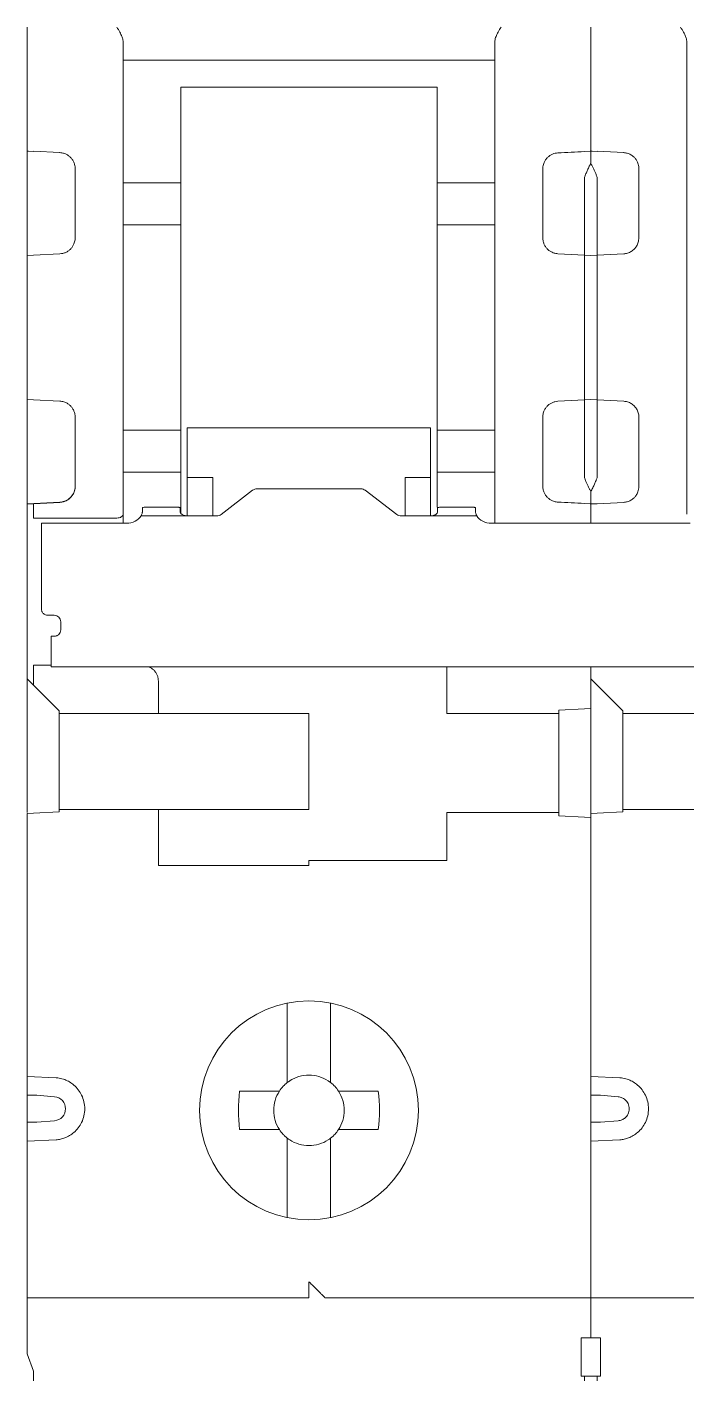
# Model space of a CAD drawing. Header units: millimetres. Extents: x 4137 to 6698, y 1400 to 3585.
# Drawn here: x 4723.81 to 4744.41, y 2550.88 to 2593.16 of the extents above; entities that cross this region are included whole.
import ezdxf

# ---------------------------------------------------------------- set-up
doc = ezdxf.new("R2010")
doc.units = ezdxf.units.MM
doc.layers.add('000-PI-Oprema', color=30, linetype='Continuous', lineweight=5)

msp = doc.modelspace()

# ---------------------------------------------------------------- linework, layer by layer
at = {"layer": '000-PI-Oprema', "color": 0, "lineweight": 0}
for p, q in [((4741.409, 2593.161), (4741.409, 2591.919)), ((4726.809, 2592.13), (4738.409, 2592.13)), ((4741.409, 2591.919), (4741.409, 2589.286)), ((4728.609, 2591.284), (4736.609, 2591.284)), ((4723.855, 2589.285), (4723.827, 2589.286)), ((4724.009, 2589.28), (4723.855, 2589.285)), ((4724.836, 2589.239), (4724.009, 2589.282)), ((4724.009, 2589.28), (4724.009, 2589.282)), ((4724.836, 2589.233), (4724.836, 2589.239)), ((4741.209, 2589.275), (4741.39, 2589.284)), ((4741.455, 2589.285), (4741.427, 2589.286)), ((4741.609, 2589.28), (4741.455, 2589.285)), ((4742.436, 2589.239), (4741.609, 2589.282)), ((4742.436, 2589.239), (4742.436, 2589.233)), ((4723.809, 2586.026), (4723.809, 2588.903)), ((4726.809, 2588.295), (4728.609, 2588.295)), ((4738.409, 2588.295), (4736.609, 2588.295)), ((4741.209, 2588.466), (4741.209, 2586.039)), ((4741.609, 2586.037), (4741.609, 2588.468)), ((4726.809, 2586.984), (4728.609, 2586.984)), ((4736.609, 2586.984), (4738.409, 2586.984)), ((4723.809, 2586.026), (4724.009, 2586.037)), ((4724.009, 2586.037), (4724.836, 2586.08)), ((4741.209, 2586.039), (4740.383, 2586.082)), ((4741.209, 2586.039), (4741.409, 2586.028)), ((4741.609, 2586.037), (4741.409, 2586.026)), ((4742.436, 2586.08), (4741.609, 2586.037)), ((4724.009, 2581.52), (4723.809, 2581.53)), ((4723.809, 2580.478), (4723.809, 2581.53)), ((4724.836, 2581.476), (4724.009, 2581.52)), ((4740.383, 2581.475), (4741.209, 2581.518)), ((4741.409, 2581.528), (4741.209, 2581.518)), ((4741.209, 2581.518), (4741.209, 2579.09)), ((4741.409, 2581.53), (4741.609, 2581.52)), ((4741.609, 2581.52), (4742.436, 2581.476)), ((4741.609, 2579.088), (4741.609, 2581.52)), ((4726.809, 2580.572), (4728.609, 2580.572)), ((4728.809, 2580.649), (4728.809, 2579.098)), ((4736.409, 2580.649), (4728.809, 2580.649)), ((4736.409, 2579.098), (4736.409, 2580.649)), ((4738.409, 2580.572), (4736.609, 2580.572)), ((4728.609, 2579.261), (4726.809, 2579.261)), ((4728.609, 2577.978), (4728.609, 2579.261)), ((4736.609, 2578.171), (4736.609, 2579.261)), ((4736.609, 2579.261), (4738.409, 2579.261)), ((4729.609, 2579.098), (4728.809, 2579.098)), ((4728.809, 2577.896), (4728.809, 2579.098)), ((4729.609, 2577.896), (4729.609, 2579.098)), ((4736.409, 2579.098), (4735.609, 2579.098)), ((4735.609, 2577.896), (4735.609, 2579.098)), ((4736.409, 2579.098), (4736.409, 2577.896)), ((4729.868, 2577.941), (4730.851, 2578.694)), ((4730.992, 2578.739), (4734.227, 2578.739)), ((4734.368, 2578.694), (4735.351, 2577.941)), ((4723.827, 2578.27), (4724.836, 2578.323)), ((4724.009, 2578.274), (4724.009, 2578.276)), ((4724.836, 2578.317), (4724.836, 2578.323)), ((4727.409, 2578.073), (4727.409, 2578.151)), ((4728.392, 2578.169), (4727.609, 2578.169)), ((4728.592, 2578.151), (4728.592, 2578.073)), ((4736.626, 2578.151), (4736.626, 2578.073)), ((4737.61, 2578.169), (4736.826, 2578.169)), ((4737.81, 2578.151), (4737.81, 2578.073)), ((4738.409, 2577.678), (4738.409, 2578.101)), ((4741.39, 2578.272), (4741.209, 2578.282)), ((4741.409, 2578.271), (4741.409, 2577.666)), ((4741.455, 2578.271), (4741.609, 2578.276)), ((4741.609, 2578.274), (4742.436, 2578.317)), ((4741.609, 2578.276), (4741.609, 2578.274)), ((4726.609, 2577.826), (4724.009, 2577.826)), ((4724.259, 2577.054), (4724.259, 2577.666)), ((4724.259, 2577.666), (4726.909, 2577.666)), ((4726.809, 2577.949), (4726.809, 2577.666)), ((4728.792, 2577.896), (4727.367, 2577.896)), ((4728.792, 2577.896), (4729.727, 2577.896)), ((4735.492, 2577.896), (4736.426, 2577.896)), ((4737.851, 2577.896), (4736.426, 2577.896)), ((4738.31, 2577.666), (4744.509, 2577.666)), ((4724.259, 2576.397), (4724.259, 2574.988)), ((4724.659, 2574.789), (4724.459, 2574.789)), ((4723.809, 2574.078), (4723.809, 2574.395)), ((4724.859, 2574.34), (4724.859, 2574.589)), ((4723.809, 2572.804), (4723.809, 2574.078)), ((4724.559, 2574.135), (4724.659, 2574.135)), ((4724.559, 2574.091), (4724.559, 2574.135)), ((4724.559, 2574.091), (4724.559, 2574.002)), ((4724.559, 2573.228), (4724.009, 2573.228)), ((4724.559, 2573.18), (4728.659, 2573.18)), ((4728.659, 2573.181), (4754.159, 2573.181)), ((4736.909, 2571.728), (4736.909, 2573.181)), ((4741.409, 2573.181), (4741.409, 2572.804)), ((4723.809, 2568.628), (4723.809, 2572.804)), ((4723.809, 2572.804), (4724.009, 2572.604)), ((4724.009, 2572.604), (4724.009, 2572.728)), ((4724.009, 2572.604), (4724.809, 2571.804)), ((4727.909, 2571.728), (4727.909, 2572.728)), ((4741.409, 2572.804), (4741.609, 2572.604)), ((4741.409, 2571.881), (4741.409, 2572.804)), ((4741.609, 2572.604), (4742.409, 2571.804)), ((4724.809, 2571.804), (4724.809, 2571.728)), ((4727.909, 2571.728), (4724.809, 2571.728)), ((4724.809, 2571.728), (4724.809, 2568.728)), ((4727.909, 2571.728), (4728.309, 2571.728)), ((4728.309, 2571.728), (4732.609, 2571.728)), ((4732.609, 2571.728), (4732.609, 2568.728)), ((4737.309, 2571.728), (4736.909, 2571.728)), ((4737.309, 2571.728), (4740.409, 2571.728)), ((4740.409, 2571.828), (4741.209, 2571.87)), ((4740.409, 2571.828), (4740.409, 2571.728)), ((4740.409, 2571.728), (4740.409, 2568.628)), ((4741.409, 2571.881), (4741.209, 2571.87)), ((4741.409, 2571.881), (4741.409, 2568.628)), ((4742.409, 2571.804), (4742.409, 2571.728)), ((4742.409, 2571.728), (4745.509, 2571.728)), ((4742.409, 2571.728), (4742.409, 2568.728)), ((4723.809, 2569.628), (4723.804, 2569.633)), ((4724.809, 2568.728), (4724.809, 2568.652)), ((4727.909, 2568.728), (4724.809, 2568.728)), ((4727.909, 2566.978), (4727.909, 2568.728)), ((4727.909, 2568.728), (4728.309, 2568.728)), ((4732.609, 2568.728), (4728.309, 2568.728)), ((4742.409, 2568.728), (4742.409, 2568.652)), ((4745.509, 2568.728), (4742.409, 2568.728)), ((4723.809, 2568.6), (4724.009, 2568.61)), ((4723.809, 2568.6), (4723.809, 2560.705)), ((4724.809, 2568.652), (4724.009, 2568.61)), ((4737.309, 2568.628), (4736.909, 2568.628)), ((4736.909, 2568.628), (4736.909, 2567.128)), ((4740.409, 2568.628), (4737.309, 2568.628)), ((4740.409, 2568.528), (4740.409, 2568.628)), ((4741.209, 2568.486), (4740.409, 2568.528)), ((4741.209, 2568.486), (4741.409, 2568.476)), ((4741.409, 2568.6), (4741.409, 2568.628)), ((4741.409, 2568.6), (4741.609, 2568.61)), ((4741.409, 2568.6), (4741.409, 2568.476)), ((4741.409, 2560.705), (4741.409, 2568.476)), ((4742.409, 2568.652), (4741.609, 2568.61)), ((4732.609, 2567.128), (4732.609, 2566.978)), ((4736.909, 2567.128), (4732.609, 2567.128)), ((4732.609, 2566.978), (4727.909, 2566.978)), ((4723.804, 2564.623), (4723.809, 2564.628)), ((4731.934, 2562.667), (4731.934, 2562.604)), ((4731.934, 2562.604), (4731.934, 2560.484)), ((4733.284, 2562.604), (4733.284, 2562.667)), ((4733.284, 2560.484), (4733.284, 2562.604)), ((4723.809, 2560.531), (4723.809, 2560.704)), ((4741.409, 2560.705), (4741.409, 2558.052)), ((4724.719, 2560.349), (4723.809, 2560.388)), ((4731.934, 2560.484), (4731.934, 2560.197)), ((4733.284, 2560.484), (4733.284, 2560.197)), ((4742.319, 2560.349), (4741.409, 2560.388)), ((4730.446, 2559.928), (4731.303, 2559.928)), ((4734.773, 2559.928), (4733.915, 2559.928)), ((4723.809, 2558.956), (4723.809, 2559.801)), ((4724.109, 2559.801), (4724.667, 2559.752)), ((4741.709, 2559.801), (4742.267, 2559.752)), ((4724.667, 2559.005), (4724.109, 2558.956)), ((4741.709, 2558.956), (4742.267, 2559.005)), ((4731.303, 2558.728), (4730.446, 2558.728)), ((4734.773, 2558.728), (4733.915, 2558.728)), ((4723.809, 2558.369), (4724.719, 2558.407)), ((4731.934, 2558.46), (4731.934, 2558.172)), ((4731.934, 2558.172), (4731.934, 2556.052)), ((4733.284, 2558.46), (4733.284, 2558.172)), ((4733.284, 2556.052), (4733.284, 2558.172)), ((4741.409, 2558.369), (4742.319, 2558.407)), ((4723.809, 2558.052), (4723.809, 2558.106)), ((4723.809, 2558.052), (4723.809, 2554.328)), ((4741.409, 2554.328), (4741.409, 2558.052)), ((4731.934, 2556.052), (4731.934, 2555.977)), ((4733.284, 2555.977), (4733.284, 2556.052)), ((4723.809, 2554.328), (4723.809, 2551.728)), ((4741.409, 2554.328), (4741.409, 2552.228)), ((4723.809, 2553.478), (4732.609, 2553.478)), ((4741.409, 2553.478), (4733.109, 2553.478)), ((4750.209, 2553.478), (4741.409, 2553.478)), ((4741.709, 2552.228), (4741.109, 2552.228)), ((4723.809, 2551.728), (4724.009, 2551.179)), ((4741.209, 2551.028), (4741.109, 2551.028)), ((4741.609, 2551.028), (4741.209, 2551.028)), ((4741.709, 2551.028), (4741.609, 2551.028))]:
    msp.add_line(p, q, dxfattribs=at)
at = {"layer": '000-PI-Oprema', "color": 0, "lineweight": 0, "flags": 128}
msp.add_lwpolyline([(4726.809, 2577.949), (4726.806, 2577.925), (4726.794, 2577.902), (4726.776, 2577.881), (4726.751, 2577.862), (4726.721, 2577.847), (4726.686, 2577.836), (4726.648, 2577.829), (4726.609, 2577.826)], dxfattribs=at)
at = {"layer": '000-PI-Oprema', "color": 0, "lineweight": 0}
msp.add_circle((4732.609, 2559.328), 3.418, dxfattribs=at)
for start, end in [(123.0557, 133.0681), (46.9319, 56.9443), (136.9319, 146.9443), (135, 136.9319), (133.0681, 135), (33.0557, 43.0681), (213.0557, 223.0681), (223.0681, 225), (225, 226.9319), (315, 316.9319), (316.9319, 326.9443), (226.9319, 236.9443), (303.0557, 313.0681)]:
    msp.add_arc((4732.609, 2559.328), 1.1, start, end, dxfattribs=at)
for points, knots in [([(4723.809, 2591.919), (4723.809, 2591.933), (4723.809, 2591.959), (4723.809, 2592.006), (4723.809, 2592.059), (4723.809, 2592.139), (4723.809, 2592.254), (4723.809, 2592.414), (4723.809, 2592.59), (4723.809, 2592.777), (4723.809, 2592.968), (4723.809, 2593.097), (4723.809, 2593.161)], [0, 0, 0, 0, 0.061391, 0.122427, 0.18342, 0.24468, 0.372209, 0.500076, 0.627605, 0.755472, 0.877481, 1, 1, 1, 1]), ([(4726.609, 2593.161), (4726.643, 2593.108), (4726.69, 2593.034), (4726.741, 2592.935), (4726.775, 2592.857), (4726.803, 2592.77), (4726.807, 2592.703), (4726.809, 2592.671)], [0, 0, 0, 0, 0.350015, 0.493309, 0.624855, 0.821183, 1, 1, 1, 1]), ([(4738.409, 2592.671), (4738.41, 2592.692), (4738.412, 2592.736), (4738.427, 2592.802), (4738.449, 2592.868), (4738.478, 2592.935), (4738.529, 2593.034), (4738.576, 2593.109), (4738.609, 2593.161)], [0, 0, 0, 0, 0.117446, 0.242847, 0.378002, 0.506391, 0.652474, 1, 1, 1, 1]), ([(4744.209, 2593.161), (4744.243, 2593.108), (4744.29, 2593.034), (4744.342, 2592.934), (4744.375, 2592.857), (4744.403, 2592.77), (4744.407, 2592.703), (4744.409, 2592.671)], [0, 0, 0, 0, 0.350596, 0.493868, 0.625405, 0.821427, 1, 1, 1, 1]), ([(4726.809, 2592.517), (4726.809, 2592.477), (4726.809, 2592.396), (4726.809, 2592.265), (4726.809, 2592.125), (4726.809, 2591.977), (4726.809, 2591.821), (4726.809, 2591.657), (4726.809, 2591.485), (4726.809, 2591.244), (4726.809, 2590.925), (4726.809, 2590.514), (4726.809, 2590.077), (4726.809, 2589.764), (4726.809, 2589.607)], [0, 0, 0, 0, 0.062736, 0.125281, 0.187695, 0.250043, 0.312387, 0.374792, 0.437318, 0.500031, 0.625212, 0.749931, 0.874692, 1, 1, 1, 1]), ([(4738.409, 2592.517), (4738.409, 2592.527), (4738.409, 2592.546), (4738.409, 2592.582), (4738.409, 2592.623), (4738.409, 2592.655), (4738.409, 2592.671)], [0, 0, 0, 0, 0.251193, 0.5, 0.748807, 1, 1, 1, 1]), ([(4738.409, 2589.455), (4738.409, 2589.539), (4738.409, 2589.705), (4738.409, 2589.947), (4738.409, 2590.181), (4738.409, 2590.409), (4738.409, 2590.629), (4738.409, 2590.842), (4738.409, 2591.047), (4738.409, 2591.311), (4738.409, 2591.621), (4738.409, 2591.957), (4738.409, 2592.26), (4738.409, 2592.431), (4738.409, 2592.517)], [0, 0, 0, 0, 0.062754, 0.125301, 0.187708, 0.250043, 0.312375, 0.374772, 0.437302, 0.500033, 0.625237, 0.749935, 0.874674, 1, 1, 1, 1]), ([(4744.409, 2592.671), (4744.409, 2592.655), (4744.409, 2592.623), (4744.409, 2592.582), (4744.409, 2592.546), (4744.409, 2592.527), (4744.409, 2592.517)], [0, 0, 0, 0, 0.251193, 0.5, 0.748807, 1, 1, 1, 1]), ([(4744.409, 2592.517), (4744.409, 2592.477), (4744.409, 2592.396), (4744.409, 2592.265), (4744.409, 2592.125), (4744.409, 2591.977), (4744.409, 2591.821), (4744.409, 2591.657), (4744.409, 2591.485), (4744.409, 2591.244), (4744.409, 2590.925), (4744.409, 2590.514), (4744.409, 2590.077), (4744.409, 2589.764), (4744.409, 2589.607)], [0, 0, 0, 0, 0.062736, 0.125281, 0.187695, 0.250043, 0.312387, 0.374792, 0.437318, 0.500031, 0.625212, 0.749931, 0.874692, 1, 1, 1, 1]), ([(4723.809, 2589.286), (4723.809, 2589.357), (4723.809, 2589.499), (4723.809, 2589.706), (4723.809, 2589.907), (4723.809, 2590.102), (4723.809, 2590.29), (4723.809, 2590.473), (4723.809, 2590.649), (4723.809, 2590.876), (4723.809, 2591.142), (4723.809, 2591.432), (4723.809, 2591.695), (4723.809, 2591.844), (4723.809, 2591.919)], [0, 0, 0, 0, 0.062728, 0.125271, 0.18769, 0.250045, 0.312396, 0.374804, 0.437328, 0.500029, 0.625194, 0.749922, 0.874696, 1, 1, 1, 1]), ([(4728.609, 2591.284), (4728.609, 2591.243), (4728.609, 2591.16), (4728.609, 2591.042), (4728.609, 2590.929), (4728.609, 2590.786), (4728.609, 2590.62), (4728.609, 2590.513), (4728.609, 2590.459)], [0, 0, 0, 0, 0.125424, 0.250193, 0.374902, 0.500146, 0.749703, 1, 1, 1, 1]), ([(4736.609, 2590.459), (4736.609, 2590.486), (4736.609, 2590.538), (4736.609, 2590.626), (4736.609, 2590.72), (4736.609, 2590.855), (4736.609, 2591.039), (4736.609, 2591.202), (4736.609, 2591.284)], [0, 0, 0, 0, 0.125424, 0.250193, 0.374902, 0.500146, 0.749703, 1, 1, 1, 1]), ([(4736.609, 2588.295), (4736.609, 2588.366), (4736.609, 2588.508), (4736.609, 2588.714), (4736.609, 2588.915), (4736.609, 2589.111), (4736.609, 2589.301), (4736.609, 2589.547), (4736.609, 2589.839), (4736.609, 2590.166), (4736.609, 2590.362), (4736.609, 2590.459)], [0, 0, 0, 0, 0.083508, 0.166833, 0.25006, 0.333277, 0.416572, 0.500032, 0.666688, 0.83311, 1, 1, 1, 1]), ([(4726.809, 2589.607), (4726.809, 2589.543), (4726.809, 2589.416), (4726.809, 2589.217), (4726.809, 2589.014), (4726.809, 2588.807), (4726.809, 2588.595), (4726.809, 2588.378), (4726.809, 2588.156), (4726.809, 2588.005), (4726.809, 2587.93)], [0, 0, 0, 0, 0.12575, 0.250858, 0.375537, 0.5, 0.624463, 0.749142, 0.87425, 1, 1, 1, 1]), ([(4738.409, 2588.062), (4738.409, 2588.133), (4738.409, 2588.275), (4738.409, 2588.483), (4738.409, 2588.687), (4738.409, 2588.886), (4738.409, 2589.081), (4738.409, 2589.271), (4738.409, 2589.394), (4738.409, 2589.455)], [0, 0, 0, 0, 0.143512, 0.28637, 0.428834, 0.571166, 0.71363, 0.856488, 1, 1, 1, 1]), ([(4744.409, 2589.607), (4744.409, 2589.543), (4744.409, 2589.416), (4744.409, 2589.217), (4744.409, 2589.014), (4744.409, 2588.807), (4744.409, 2588.595), (4744.409, 2588.378), (4744.409, 2588.156), (4744.409, 2588.005), (4744.409, 2587.93)], [0, 0, 0, 0, 0.12575, 0.250858, 0.375537, 0.5, 0.624463, 0.749142, 0.87425, 1, 1, 1, 1]), ([(4724.836, 2589.239), (4724.855, 2589.237), (4724.894, 2589.234), (4724.951, 2589.221), (4725.016, 2589.197), (4725.089, 2589.158), (4725.162, 2589.099), (4725.225, 2589.025), (4725.272, 2588.938), (4725.304, 2588.842), (4725.307, 2588.775), (4725.309, 2588.741)], [0, 0, 0, 0, 0.071618, 0.143308, 0.216363, 0.334035, 0.455285, 0.587191, 0.721903, 0.860899, 1, 1, 1, 1]), ([(4739.909, 2588.732), (4739.91, 2588.755), (4739.912, 2588.8), (4739.926, 2588.866), (4739.952, 2588.94), (4739.995, 2589.018), (4740.058, 2589.092), (4740.131, 2589.151), (4740.212, 2589.194), (4740.296, 2589.223), (4740.354, 2589.229), (4740.383, 2589.231)], [0, 0, 0, 0, 0.093221, 0.185813, 0.279137, 0.41434, 0.546905, 0.668022, 0.785627, 0.893606, 1, 1, 1, 1]), ([(4742.909, 2588.741), (4742.909, 2588.764), (4742.907, 2588.809), (4742.893, 2588.875), (4742.867, 2588.948), (4742.825, 2589.025), (4742.755, 2589.107), (4742.663, 2589.176), (4742.551, 2589.225), (4742.473, 2589.234), (4742.436, 2589.239)], [0, 0, 0, 0, 0.092601, 0.18543, 0.278489, 0.413813, 0.545287, 0.709927, 0.860804, 1, 1, 1, 1]), ([(4741.209, 2588.466), (4741.222, 2588.498), (4741.249, 2588.567), (4741.295, 2588.673), (4741.349, 2588.789), (4741.389, 2588.863), (4741.409, 2588.902)], [0, 0, 0, 0, 0.193415, 0.424448, 0.693252, 1, 1, 1, 1]), ([(4741.609, 2588.468), (4741.597, 2588.5), (4741.572, 2588.563), (4741.533, 2588.654), (4741.493, 2588.741), (4741.451, 2588.825), (4741.424, 2588.877), (4741.409, 2588.903)], [0, 0, 0, 0, 0.194202, 0.390464, 0.589612, 0.792498, 1, 1, 1, 1]), ([(4728.609, 2588.295), (4728.609, 2588.246), (4728.609, 2588.148), (4728.609, 2587.932), (4728.609, 2587.693), (4728.609, 2587.448), (4728.609, 2587.227), (4728.609, 2587.063), (4728.609, 2587.007), (4728.609, 2586.984)], [0, 0, 0, 0, 0.150243, 0.300485, 0.450729, 0.600973, 0.751216, 0.901461, 1, 1, 1, 1]), ([(4736.609, 2588.295), (4736.609, 2588.246), (4736.609, 2588.148), (4736.609, 2587.932), (4736.609, 2587.693), (4736.609, 2587.448), (4736.609, 2587.227), (4736.609, 2587.063), (4736.609, 2587.007), (4736.609, 2586.984)], [0, 0, 0, 0, 0.150243, 0.300485, 0.450729, 0.600973, 0.751216, 0.901461, 1, 1, 1, 1]), ([(4725.309, 2586.579), (4725.309, 2586.699), (4725.309, 2586.938), (4725.309, 2587.293), (4725.309, 2587.646), (4725.309, 2587.878), (4725.309, 2587.994)], [0, 0, 0, 0, 0.2501, 0.5, 0.7499, 1, 1, 1, 1]), ([(4726.809, 2587.93), (4726.809, 2587.819), (4726.809, 2587.597), (4726.809, 2587.262), (4726.809, 2586.924), (4726.809, 2586.584), (4726.809, 2586.242), (4726.809, 2585.663), (4726.809, 2584.842), (4726.809, 2583.778), (4726.809, 2582.714), (4726.809, 2581.778), (4726.809, 2580.972), (4726.809, 2580.293), (4726.809, 2579.849), (4726.809, 2579.627)], [0, 0, 0, 0, 0.041447, 0.082829, 0.124176, 0.16552, 0.206891, 0.248321, 0.374134, 0.500011, 0.625824, 0.751702, 0.834467, 0.91715, 1, 1, 1, 1]), ([(4738.409, 2579.495), (4738.409, 2579.609), (4738.409, 2579.836), (4738.409, 2580.182), (4738.409, 2580.53), (4738.409, 2580.88), (4738.409, 2581.233), (4738.409, 2581.83), (4738.409, 2582.678), (4738.409, 2583.778), (4738.409, 2584.878), (4738.409, 2585.845), (4738.409, 2586.677), (4738.409, 2587.377), (4738.409, 2587.833), (4738.409, 2588.062)], [0, 0, 0, 0, 0.041431, 0.082793, 0.124119, 0.165441, 0.206793, 0.248207, 0.374079, 0.500012, 0.625883, 0.751817, 0.834548, 0.917188, 1, 1, 1, 1]), ([(4744.409, 2587.93), (4744.409, 2587.819), (4744.409, 2587.597), (4744.409, 2587.262), (4744.409, 2586.924), (4744.409, 2586.584), (4744.409, 2586.242), (4744.409, 2585.663), (4744.409, 2584.842), (4744.409, 2583.778), (4744.409, 2582.714), (4744.409, 2581.778), (4744.409, 2580.972), (4744.409, 2580.293), (4744.409, 2579.849), (4744.409, 2579.627)], [0, 0, 0, 0, 0.041447, 0.082829, 0.124176, 0.16552, 0.206891, 0.248321, 0.374134, 0.500011, 0.625824, 0.751702, 0.834467, 0.91715, 1, 1, 1, 1]), ([(4728.609, 2586.984), (4728.609, 2586.901), (4728.609, 2586.734), (4728.609, 2586.479), (4728.609, 2586.222), (4728.609, 2585.962), (4728.609, 2585.699), (4728.609, 2585.251), (4728.609, 2584.612), (4728.609, 2583.778), (4728.609, 2582.945), (4728.609, 2582.215), (4728.609, 2581.594), (4728.609, 2581.075), (4728.609, 2580.74), (4728.609, 2580.572)], [0, 0, 0, 0, 0.041319, 0.082538, 0.123706, 0.164869, 0.206076, 0.247373, 0.373654, 0.500018, 0.626299, 0.752662, 0.835118, 0.917437, 1, 1, 1, 1]), ([(4736.609, 2586.984), (4736.609, 2585.977), (4736.609, 2584.878), (4736.609, 2582.679), (4736.609, 2581.579), (4736.609, 2580.572)], [0, 0, 0, 0, 0.5, 0.5, 1, 1, 1, 1]), ([(4725.309, 2586.579), (4725.309, 2586.558), (4725.307, 2586.515), (4725.294, 2586.453), (4725.271, 2586.382), (4725.232, 2586.306), (4725.173, 2586.232), (4725.101, 2586.169), (4725.019, 2586.122), (4724.929, 2586.09), (4724.867, 2586.083), (4724.836, 2586.08)], [0, 0, 0, 0, 0.085507, 0.170147, 0.255273, 0.381189, 0.506725, 0.630753, 0.754527, 0.877113, 1, 1, 1, 1]), ([(4740.383, 2586.082), (4740.362, 2586.084), (4740.321, 2586.087), (4740.26, 2586.103), (4740.191, 2586.129), (4740.118, 2586.171), (4740.046, 2586.233), (4739.987, 2586.308), (4739.943, 2586.393), (4739.915, 2586.485), (4739.911, 2586.549), (4739.909, 2586.581)], [0, 0, 0, 0, 0.082209, 0.16366, 0.245689, 0.369303, 0.493372, 0.618767, 0.744744, 0.872104, 1, 1, 1, 1]), ([(4742.436, 2586.08), (4742.456, 2586.082), (4742.497, 2586.085), (4742.558, 2586.101), (4742.616, 2586.123), (4742.672, 2586.152), (4742.724, 2586.189), (4742.783, 2586.243), (4742.845, 2586.325), (4742.898, 2586.442), (4742.906, 2586.532), (4742.909, 2586.579)], [0, 0, 0, 0, 0.080411, 0.161533, 0.243405, 0.326066, 0.409552, 0.493901, 0.642123, 0.810797, 1, 1, 1, 1]), ([(4723.809, 2581.53), (4723.809, 2581.636), (4723.809, 2581.848), (4723.809, 2582.168), (4723.809, 2582.489), (4723.809, 2582.81), (4723.809, 2583.132), (4723.809, 2583.455), (4723.809, 2583.859), (4723.809, 2584.343), (4723.809, 2584.907), (4723.809, 2585.469), (4723.809, 2585.84), (4723.809, 2586.026)], [0, 0, 0, 0, 0.071572, 0.143012, 0.214372, 0.285701, 0.357051, 0.428472, 0.500015, 0.625079, 0.749917, 0.8748, 1, 1, 1, 1]), ([(4741.209, 2586.039), (4741.209, 2585.932), (4741.209, 2585.718), (4741.209, 2585.396), (4741.209, 2585.074), (4741.209, 2584.751), (4741.209, 2584.427), (4741.209, 2584.103), (4741.209, 2583.697), (4741.209, 2583.21), (4741.209, 2582.644), (4741.209, 2582.079), (4741.209, 2581.705), (4741.209, 2581.518)], [0, 0, 0, 0, 0.071556, 0.142997, 0.214365, 0.285706, 0.357065, 0.428486, 0.500013, 0.625062, 0.749916, 0.874816, 1, 1, 1, 1]), ([(4724.836, 2581.476), (4724.857, 2581.474), (4724.898, 2581.471), (4724.959, 2581.455), (4725.028, 2581.429), (4725.101, 2581.387), (4725.173, 2581.325), (4725.232, 2581.25), (4725.276, 2581.165), (4725.304, 2581.073), (4725.308, 2581.009), (4725.309, 2580.977)], [0, 0, 0, 0, 0.082205, 0.163652, 0.245679, 0.369354, 0.493482, 0.618917, 0.744935, 0.872201, 1, 1, 1, 1]), ([(4739.909, 2580.975), (4739.91, 2580.997), (4739.912, 2581.039), (4739.924, 2581.102), (4739.948, 2581.172), (4739.987, 2581.248), (4740.046, 2581.323), (4740.118, 2581.385), (4740.2, 2581.432), (4740.289, 2581.465), (4740.352, 2581.471), (4740.383, 2581.475)], [0, 0, 0, 0, 0.085573, 0.170275, 0.255463, 0.381339, 0.506835, 0.630803, 0.754517, 0.877108, 1, 1, 1, 1]), ([(4742.909, 2580.977), (4742.908, 2581.001), (4742.906, 2581.049), (4742.891, 2581.116), (4742.869, 2581.178), (4742.84, 2581.233), (4742.807, 2581.281), (4742.755, 2581.342), (4742.675, 2581.407), (4742.559, 2581.461), (4742.477, 2581.471), (4742.436, 2581.476)], [0, 0, 0, 0, 0.097376, 0.189595, 0.276665, 0.358598, 0.435408, 0.507112, 0.674555, 0.83875, 1, 1, 1, 1]), ([(4725.309, 2579.562), (4725.309, 2579.678), (4725.309, 2579.911), (4725.309, 2580.263), (4725.309, 2580.619), (4725.309, 2580.857), (4725.309, 2580.977)], [0, 0, 0, 0, 0.2501, 0.5, 0.7499, 1, 1, 1, 1]), ([(4728.609, 2580.572), (4728.609, 2580.55), (4728.609, 2580.494), (4728.609, 2580.329), (4728.609, 2580.109), (4728.609, 2579.863), (4728.609, 2579.624), (4728.609, 2579.408), (4728.609, 2579.31), (4728.609, 2579.261)], [0, 0, 0, 0, 0.098539, 0.248784, 0.399027, 0.54927, 0.699515, 0.849757, 1, 1, 1, 1]), ([(4736.609, 2580.572), (4736.609, 2580.55), (4736.609, 2580.494), (4736.609, 2580.329), (4736.609, 2580.109), (4736.609, 2579.863), (4736.609, 2579.624), (4736.609, 2579.408), (4736.609, 2579.31), (4736.609, 2579.261)], [0, 0, 0, 0, 0.098539, 0.248784, 0.399027, 0.54927, 0.699515, 0.849757, 1, 1, 1, 1]), ([(4723.809, 2578.653), (4723.809, 2578.653), (4723.809, 2578.98), (4723.809, 2579.363), (4723.809, 2579.852), (4723.809, 2580.206), (4723.809, 2580.435), (4723.809, 2580.464), (4723.809, 2580.478)], [0, 0, 0, 0, 0.008736, 0.206989, 0.405242, 0.603494, 0.801747, 1, 1, 1, 1]), ([(4725.309, 2578.815), (4725.309, 2578.876), (4725.309, 2578.997), (4725.309, 2579.183), (4725.309, 2579.371), (4725.309, 2579.498), (4725.309, 2579.562)], [0, 0, 0, 0, 0.25014, 0.5, 0.74986, 1, 1, 1, 1]), ([(4726.809, 2579.627), (4726.809, 2579.551), (4726.809, 2579.4), (4726.809, 2579.179), (4726.809, 2578.962), (4726.809, 2578.749), (4726.809, 2578.542), (4726.809, 2578.339), (4726.809, 2578.141), (4726.809, 2578.013), (4726.809, 2577.949)], [0, 0, 0, 0, 0.12575, 0.250858, 0.375537, 0.5, 0.624463, 0.749142, 0.87425, 1, 1, 1, 1]), ([(4738.409, 2578.101), (4738.409, 2578.162), (4738.409, 2578.285), (4738.409, 2578.475), (4738.409, 2578.67), (4738.409, 2578.869), (4738.409, 2579.073), (4738.409, 2579.281), (4738.409, 2579.423), (4738.409, 2579.495)], [0, 0, 0, 0, 0.143512, 0.28637, 0.428834, 0.571166, 0.71363, 0.856488, 1, 1, 1, 1]), ([(4744.409, 2579.627), (4744.409, 2579.551), (4744.409, 2579.4), (4744.409, 2579.179), (4744.409, 2578.962), (4744.409, 2578.749), (4744.409, 2578.542), (4744.409, 2578.339), (4744.409, 2578.141), (4744.409, 2578.013), (4744.409, 2577.949)], [0, 0, 0, 0, 0.12575, 0.250858, 0.375537, 0.5, 0.624463, 0.749142, 0.87425, 1, 1, 1, 1]), ([(4741.209, 2579.09), (4741.222, 2579.059), (4741.247, 2578.995), (4741.286, 2578.904), (4741.326, 2578.817), (4741.367, 2578.732), (4741.395, 2578.681), (4741.409, 2578.654)], [0, 0, 0, 0, 0.1942, 0.390457, 0.5896, 0.792488, 1, 1, 1, 1]), ([(4741.609, 2579.088), (4741.597, 2579.057), (4741.569, 2578.988), (4741.523, 2578.882), (4741.469, 2578.766), (4741.43, 2578.692), (4741.409, 2578.653)], [0, 0, 0, 0, 0.193384, 0.424408, 0.693222, 1, 1, 1, 1]), ([(4724.836, 2578.323), (4724.877, 2578.325), (4724.924, 2578.333), (4725.023, 2578.367), (4725.076, 2578.394), (4725.176, 2578.476), (4725.222, 2578.531), (4725.29, 2578.665), (4725.309, 2578.743), (4725.309, 2578.822)], [0, 0, 0, 0, 0.25, 0.25, 0.5, 0.5, 0.75, 0.75, 1, 1, 1, 1]), ([(4724.836, 2578.317), (4724.854, 2578.319), (4724.892, 2578.322), (4724.948, 2578.335), (4725.004, 2578.355), (4725.058, 2578.381), (4725.111, 2578.416), (4725.168, 2578.465), (4725.231, 2578.539), (4725.278, 2578.632), (4725.305, 2578.729), (4725.308, 2578.786), (4725.309, 2578.815)], [0, 0, 0, 0, 0.068374, 0.139377, 0.213319, 0.290477, 0.371094, 0.455382, 0.587277, 0.761474, 0.880592, 1, 1, 1, 1]), ([(4740.383, 2578.325), (4740.364, 2578.327), (4740.326, 2578.33), (4740.269, 2578.343), (4740.203, 2578.366), (4740.131, 2578.405), (4740.058, 2578.465), (4739.995, 2578.539), (4739.947, 2578.626), (4739.915, 2578.722), (4739.911, 2578.79), (4739.909, 2578.824)], [0, 0, 0, 0, 0.070996, 0.142095, 0.214573, 0.332083, 0.453298, 0.585758, 0.72107, 0.860537, 1, 1, 1, 1]), ([(4742.436, 2578.317), (4742.454, 2578.319), (4742.492, 2578.322), (4742.548, 2578.335), (4742.604, 2578.355), (4742.658, 2578.381), (4742.711, 2578.416), (4742.768, 2578.465), (4742.831, 2578.539), (4742.878, 2578.632), (4742.905, 2578.729), (4742.908, 2578.786), (4742.909, 2578.815)], [0, 0, 0, 0, 0.068374, 0.139376, 0.213318, 0.290476, 0.371092, 0.45538, 0.587276, 0.76147, 0.88059, 1, 1, 1, 1]), ([(4723.809, 2575.637), (4723.809, 2575.674), (4723.809, 2575.747), (4723.809, 2575.867), (4723.809, 2575.994), (4723.809, 2576.128), (4723.809, 2576.269), (4723.809, 2576.418), (4723.809, 2576.574), (4723.809, 2576.792), (4723.809, 2577.08), (4723.809, 2577.452), (4723.809, 2577.847), (4723.809, 2578.129), (4723.809, 2578.271)], [0, 0, 0, 0, 0.062728, 0.125271, 0.18769, 0.250045, 0.312396, 0.374804, 0.437328, 0.500029, 0.625194, 0.749922, 0.874696, 1, 1, 1, 1]), ([(4724.009, 2578.276), (4723.983, 2578.275), (4723.931, 2578.274), (4723.88, 2578.272), (4723.855, 2578.271)], [0, 0, 0, 0, 0.508632, 1, 1, 1, 1]), ([(4727.409, 2578.023), (4727.409, 2578.014), (4727.408, 2577.997), (4727.4, 2577.966), (4727.387, 2577.932), (4727.374, 2577.908), (4727.367, 2577.896)], [0, 0, 0, 0, 0.256458, 0.506841, 0.753776, 1, 1, 1, 1]), ([(4727.409, 2578.151), (4727.409, 2578.156), (4727.431, 2578.16), (4727.505, 2578.167), (4727.557, 2578.169), (4727.609, 2578.169)], [0, 0, 0, 0, 0.5, 0.5, 1, 1, 1, 1]), ([(4727.409, 2578.023), (4727.409, 2578.031), (4727.409, 2578.048), (4727.409, 2578.065), (4727.409, 2578.07), (4727.409, 2578.073)], [0, 0, 0, 0, 0.334189, 0.665811, 1, 1, 1, 1]), ([(4728.592, 2578.151), (4728.592, 2578.153), (4728.59, 2578.155), (4728.579, 2578.158), (4728.56, 2578.161), (4728.527, 2578.165), (4728.472, 2578.168), (4728.419, 2578.169), (4728.392, 2578.169)], [0, 0, 0, 0, 0.128148, 0.251094, 0.373747, 0.501054, 0.748354, 1, 1, 1, 1]), ([(4728.592, 2578.023), (4728.593, 2578.017), (4728.594, 2578.004), (4728.605, 2577.983), (4728.623, 2577.961), (4728.652, 2577.937), (4728.706, 2577.905), (4728.759, 2577.9), (4728.792, 2577.896)], [0, 0, 0, 0, 0.121269, 0.244591, 0.370821, 0.500756, 0.692101, 1, 1, 1, 1]), ([(4736.426, 2577.896), (4736.441, 2577.897), (4736.468, 2577.898), (4736.505, 2577.907), (4736.533, 2577.918), (4736.554, 2577.93), (4736.585, 2577.95), (4736.619, 2577.984), (4736.624, 2578.01), (4736.626, 2578.023)], [0, 0, 0, 0, 0.138294, 0.257669, 0.358107, 0.439606, 0.502183, 0.756685, 1, 1, 1, 1]), ([(4736.826, 2578.169), (4736.813, 2578.169), (4736.787, 2578.169), (4736.749, 2578.168), (4736.715, 2578.166), (4736.675, 2578.163), (4736.635, 2578.158), (4736.629, 2578.154), (4736.626, 2578.151)], [0, 0, 0, 0, 0.128148, 0.251094, 0.373747, 0.501054, 0.748354, 1, 1, 1, 1]), ([(4737.81, 2578.151), (4737.809, 2578.153), (4737.807, 2578.155), (4737.796, 2578.158), (4737.777, 2578.161), (4737.744, 2578.165), (4737.689, 2578.168), (4737.636, 2578.169), (4737.61, 2578.169)], [0, 0, 0, 0, 0.128148, 0.251094, 0.373747, 0.501054, 0.748354, 1, 1, 1, 1]), ([(4737.81, 2578.073), (4737.81, 2578.07), (4737.81, 2578.065), (4737.81, 2578.048), (4737.81, 2578.031), (4737.81, 2578.023)], [0, 0, 0, 0, 0.334189, 0.665811, 1, 1, 1, 1]), ([(4737.851, 2577.896), (4737.845, 2577.908), (4737.832, 2577.932), (4737.819, 2577.966), (4737.811, 2577.997), (4737.81, 2578.014), (4737.81, 2578.023)], [0, 0, 0, 0, 0.246224, 0.493159, 0.743542, 1, 1, 1, 1]), ([(4726.909, 2577.666), (4727.006, 2577.666), (4727.102, 2577.688), (4727.264, 2577.769), (4727.329, 2577.828), (4727.367, 2577.896)], [0, 0, 0, 0, 0.5, 0.5, 1, 1, 1, 1]), ([(4737.851, 2577.896), (4737.89, 2577.828), (4737.955, 2577.769), (4738.117, 2577.688), (4738.213, 2577.666), (4738.31, 2577.666)], [0, 0, 0, 0, 0.5, 0.5, 1, 1, 1, 1]), ([(4723.809, 2574.395), (4723.809, 2574.427), (4723.809, 2574.492), (4723.809, 2574.588), (4723.809, 2574.682), (4723.809, 2574.81), (4723.809, 2574.966), (4723.809, 2575.142), (4723.809, 2575.302), (4723.809, 2575.439), (4723.809, 2575.554), (4723.809, 2575.609), (4723.809, 2575.637)], [0, 0, 0, 0, 0.061391, 0.122427, 0.18342, 0.24468, 0.372209, 0.500076, 0.627605, 0.755472, 0.877481, 1, 1, 1, 1]), ([(4724.259, 2574.988), (4724.26, 2574.974), (4724.262, 2574.948), (4724.273, 2574.911), (4724.292, 2574.876), (4724.325, 2574.837), (4724.38, 2574.797), (4724.433, 2574.791), (4724.459, 2574.789)], [0, 0, 0, 0, 0.128148, 0.251094, 0.373747, 0.501054, 0.748354, 1, 1, 1, 1]), ([(4724.859, 2574.589), (4724.859, 2574.641), (4724.838, 2574.693), (4724.764, 2574.767), (4724.712, 2574.789), (4724.659, 2574.789)], [0, 0, 0, 0, 0.5, 0.5, 1, 1, 1, 1]), ([(4724.659, 2574.135), (4724.673, 2574.136), (4724.699, 2574.137), (4724.737, 2574.149), (4724.771, 2574.167), (4724.811, 2574.2), (4724.851, 2574.255), (4724.857, 2574.308), (4724.859, 2574.34)], [0, 0, 0, 0, 0.128148, 0.251094, 0.373747, 0.501054, 0.748354, 1, 1, 1, 1]), ([(4724.559, 2573.18), (4724.559, 2573.195), (4724.559, 2573.203), (4724.559, 2573.375), (4724.559, 2573.652), (4724.559, 2573.885), (4724.559, 2574.002)], [0, 0, 0, 0, 0.206145, 0.470763, 0.735381, 1, 1, 1, 1]), ([(4724.009, 2573.228), (4724.009, 2573.228), (4724.009, 2573.174), (4724.009, 2572.989), (4724.009, 2572.859), (4724.009, 2572.728)], [0, 0, 0, 0, 0.5, 0.5, 1, 1, 1, 1]), ([(4727.616, 2573.18), (4727.667, 2573.152), (4727.744, 2573.111), (4727.826, 2573.011), (4727.873, 2572.924), (4727.904, 2572.828), (4727.907, 2572.761), (4727.909, 2572.728)], [0, 0, 0, 0, 0.351287, 0.528122, 0.693874, 0.849103, 1, 1, 1, 1]), ([(4723.809, 2559.801), (4723.809, 2559.918), (4723.809, 2560.152), (4723.809, 2560.43), (4723.809, 2560.528), (4723.809, 2560.566)], [0, 0, 0, 0, 0.378161, 0.755931, 1, 1, 1, 1]), ([(4724.719, 2560.349), (4724.75, 2560.346), (4724.81, 2560.339), (4724.898, 2560.318), (4725.009, 2560.282), (4725.137, 2560.219), (4725.282, 2560.114), (4725.413, 2559.976), (4725.522, 2559.8), (4725.593, 2559.598), (4725.617, 2559.378), (4725.593, 2559.159), (4725.522, 2558.957), (4725.414, 2558.78), (4725.283, 2558.642), (4725.138, 2558.537), (4724.995, 2558.469), (4724.855, 2558.424), (4724.765, 2558.413), (4724.719, 2558.407)], [0, 0, 0, 0, 0.031513, 0.062834, 0.094232, 0.152293, 0.210532, 0.279327, 0.348301, 0.424071, 0.50002, 0.57579, 0.651739, 0.720534, 0.789508, 0.847569, 0.905809, 0.95275, 1, 1, 1, 1]), ([(4733.209, 2560.25), (4733.12, 2560.308), (4733.022, 2560.353), (4732.82, 2560.413), (4732.716, 2560.428), (4732.504, 2560.428), (4732.399, 2560.413), (4732.247, 2560.368), (4732.197, 2560.349), (4732.125, 2560.316), (4732.101, 2560.304), (4732.066, 2560.285), (4732.055, 2560.278), (4732.037, 2560.268), (4732.029, 2560.263), (4732.021, 2560.257), (4732.015, 2560.254), (4732.011, 2560.253), (4732.009, 2560.25)], [0, 0, 0, 0, 0.25, 0.25, 0.5, 0.5, 0.75, 0.75, 0.875, 0.875, 0.9375, 0.9375, 0.96875, 0.96875, 0.984375, 0.992188, 0.992188, 1, 1, 1, 1]), ([(4742.319, 2560.349), (4742.35, 2560.346), (4742.41, 2560.339), (4742.498, 2560.318), (4742.609, 2560.282), (4742.737, 2560.219), (4742.882, 2560.114), (4743.013, 2559.976), (4743.122, 2559.8), (4743.193, 2559.598), (4743.217, 2559.378), (4743.193, 2559.159), (4743.122, 2558.957), (4743.014, 2558.78), (4742.883, 2558.642), (4742.738, 2558.537), (4742.595, 2558.469), (4742.455, 2558.424), (4742.365, 2558.413), (4742.319, 2558.407)], [0, 0, 0, 0, 0.031513, 0.062834, 0.094232, 0.152293, 0.210532, 0.279327, 0.348301, 0.424071, 0.50002, 0.57579, 0.651739, 0.720534, 0.789508, 0.847569, 0.905809, 0.95275, 1, 1, 1, 1]), ([(4731.303, 2559.928), (4731.371, 2559.928), (4731.495, 2559.928), (4731.627, 2559.928), (4731.687, 2559.928)], [0, 0, 0, 0, 0.540007, 1, 1, 1, 1]), ([(4733.531, 2558.728), (4733.648, 2558.907), (4733.709, 2559.115), (4733.709, 2559.541), (4733.648, 2559.75), (4733.532, 2559.928)], [0, 0, 0, 0, 0.5, 0.5, 1, 1, 1, 1]), ([(4723.809, 2559.801), (4723.809, 2559.801), (4723.839, 2559.801), (4723.956, 2559.801), (4724.039, 2559.801), (4724.109, 2559.801)], [0, 0, 0, 0, 0.5, 0.5, 1, 1, 1, 1]), ([(4724.667, 2559.752), (4724.759, 2559.744), (4724.848, 2559.7), (4724.974, 2559.563), (4725.009, 2559.471), (4725.009, 2559.285), (4724.974, 2559.193), (4724.848, 2559.056), (4724.759, 2559.013), (4724.667, 2559.005)], [0, 0, 0, 0, 0.25, 0.25, 0.5, 0.5, 0.75, 0.75, 1, 1, 1, 1]), ([(4741.409, 2559.801), (4741.409, 2559.801), (4741.439, 2559.801), (4741.556, 2559.801), (4741.639, 2559.801), (4741.709, 2559.801)], [0, 0, 0, 0, 0.5, 0.5, 1, 1, 1, 1]), ([(4742.267, 2559.005), (4742.287, 2559.007), (4742.326, 2559.012), (4742.381, 2559.031), (4742.433, 2559.058), (4742.485, 2559.096), (4742.534, 2559.148), (4742.59, 2559.24), (4742.622, 2559.378), (4742.59, 2559.517), (4742.534, 2559.608), (4742.472, 2559.673), (4742.383, 2559.732), (4742.306, 2559.745), (4742.267, 2559.752)], [0, 0, 0, 0, 0.053559, 0.105722, 0.157796, 0.211095, 0.279916, 0.349203, 0.500308, 0.651412, 0.720233, 0.789521, 0.894347, 1, 1, 1, 1]), ([(4723.809, 2558.106), (4723.809, 2558.11), (4723.809, 2558.134), (4723.809, 2558.308), (4723.809, 2558.6), (4723.809, 2558.837), (4723.809, 2558.956)], [0, 0, 0, 0, 0.06983, 0.379482, 0.689581, 1, 1, 1, 1]), ([(4723.809, 2558.956), (4723.809, 2558.956), (4723.842, 2558.956), (4723.953, 2558.956), (4724.031, 2558.956), (4724.109, 2558.956)], [0, 0, 0, 0, 0.5, 0.5, 1, 1, 1, 1]), ([(4731.303, 2558.728), (4731.371, 2558.728), (4731.495, 2558.728), (4731.627, 2558.728), (4731.687, 2558.728)], [0, 0, 0, 0, 0.54278, 1, 1, 1, 1]), ([(4741.409, 2558.956), (4741.409, 2558.956), (4741.442, 2558.956), (4741.553, 2558.956), (4741.631, 2558.956), (4741.709, 2558.956)], [0, 0, 0, 0, 0.5, 0.5, 1, 1, 1, 1]), ([(4732.009, 2558.406), (4732.187, 2558.29), (4732.395, 2558.229), (4732.82, 2558.228), (4733.031, 2558.29), (4733.209, 2558.406)], [0, 0, 0, 0, 0.5, 0.5, 1, 1, 1, 1]), ([(4732.609, 2553.978), (4732.609, 2553.957), (4732.609, 2553.915), (4732.609, 2553.853), (4732.609, 2553.781), (4732.609, 2553.702), (4732.609, 2553.623), (4732.609, 2553.557), (4732.609, 2553.512), (4732.609, 2553.483), (4732.609, 2553.48), (4732.609, 2553.478)], [0, 0, 0, 0, 0.080758, 0.160392, 0.240099, 0.368585, 0.500066, 0.628554, 0.760036, 0.877963, 1, 1, 1, 1]), ([(4733.109, 2553.478), (4733.109, 2553.479), (4733.108, 2553.48), (4733.1, 2553.487), (4733.088, 2553.499), (4733.066, 2553.522), (4733.026, 2553.562), (4732.963, 2553.625), (4732.887, 2553.701), (4732.8, 2553.787), (4732.707, 2553.881), (4732.642, 2553.945), (4732.609, 2553.978)], [0, 0, 0, 0, 0.051851, 0.10362, 0.156261, 0.210683, 0.323967, 0.445967, 0.575521, 0.712834, 0.854621, 1, 1, 1, 1]), ([(4741.109, 2551.028), (4741.109, 2551.077), (4741.109, 2551.142), (4741.109, 2551.406), (4741.109, 2551.666), (4741.109, 2552.228)], [0.2858647, 0.2858647, 0.2858647, 0.2858647, 0.5, 0.5, 1, 1, 1, 1]), ([(4741.709, 2551.028), (4741.709, 2551.047), (4741.709, 2551.102), (4741.709, 2551.216), (4741.709, 2551.375), (4741.709, 2551.553), (4741.709, 2551.739), (4741.709, 2551.865), (4741.709, 2552.228)], [0.287427, 0.287427, 0.287427, 0.287427, 0.3699948, 0.5001298, 0.629921, 0.7600558, 0.879771, 1, 1, 1, 1]), ([(4724.009, 2550.878), (4724.009, 2550.879), (4724.009, 2550.881), (4724.009, 2550.893), (4724.009, 2550.916), (4724.009, 2550.957), (4724.009, 2551.022), (4724.009, 2551.097), (4724.009, 2551.152), (4724.009, 2551.179)], [0, 0, 0, 0, 0.0807576, 0.160392, 0.2400995, 0.3685854, 0.5000663, 0.6285535, 0.7387531, 0.7387531, 0.7387531, 0.7387531]), ([(4741.209, 2550.878), (4741.209, 2550.887), (4741.209, 2550.904), (4741.209, 2550.972), (4741.209, 2551.027), (4741.209, 2551.028)], [0, 0, 0, 0, 0.494587, 0.989166, 1, 1, 1, 1]), ([(4741.609, 2551.028), (4741.609, 2551.027), (4741.609, 2550.972), (4741.609, 2550.904), (4741.609, 2550.887), (4741.609, 2550.878)], [0, 0, 0, 0, 0.010834, 0.505413, 1, 1, 1, 1])]:
    msp.add_open_spline(points, degree=3, knots=knots, dxfattribs=at)
for points in [[(4726.809, 2592.517), (4726.809, 2592.553), (4726.809, 2592.606), (4726.809, 2592.671)], [(4728.609, 2588.295), (4728.609, 2589.15), (4728.609, 2589.89), (4728.609, 2590.459)], [(4723.827, 2589.286), (4723.821, 2589.286), (4723.815, 2589.286), (4723.809, 2589.286)], [(4723.809, 2589.286), (4723.809, 2589.27), (4723.809, 2589.134), (4723.809, 2588.903)], [(4740.383, 2589.231), (4740.659, 2589.246), (4740.934, 2589.26), (4741.209, 2589.275)], [(4741.39, 2589.284), (4741.396, 2589.284), (4741.403, 2589.284), (4741.409, 2589.284)], [(4741.409, 2589.286), (4741.415, 2589.286), (4741.421, 2589.286), (4741.427, 2589.286)], [(4741.409, 2588.902), (4741.409, 2589.132), (4741.409, 2589.269), (4741.409, 2589.284)], [(4725.309, 2588.741), (4725.309, 2588.5), (4725.309, 2588.25), (4725.309, 2587.994)], [(4739.909, 2588.129), (4739.909, 2588.335), (4739.909, 2588.536), (4739.909, 2588.732)], [(4742.909, 2588.741), (4742.909, 2588.5), (4742.909, 2588.25), (4742.909, 2587.994)], [(4739.909, 2586.581), (4739.909, 2587.105), (4739.909, 2587.623), (4739.909, 2588.129)], [(4742.909, 2587.994), (4742.909, 2587.531), (4742.909, 2587.058), (4742.909, 2586.579)], [(4741.609, 2586.037), (4741.609, 2584.546), (4741.609, 2583.01), (4741.609, 2581.52)], [(4739.909, 2579.428), (4739.909, 2579.934), (4739.909, 2580.451), (4739.909, 2580.975)], [(4742.909, 2580.977), (4742.909, 2580.498), (4742.909, 2580.026), (4742.909, 2579.562)], [(4739.909, 2578.824), (4739.909, 2579.02), (4739.909, 2579.222), (4739.909, 2579.428)], [(4742.909, 2579.562), (4742.909, 2579.306), (4742.909, 2579.057), (4742.909, 2578.815)], [(4723.809, 2578.653), (4723.809, 2578.423), (4723.809, 2578.286), (4723.809, 2578.271)], [(4730.851, 2578.694), (4730.888, 2578.722), (4730.94, 2578.739), (4730.992, 2578.739)], [(4734.227, 2578.739), (4734.279, 2578.739), (4734.331, 2578.722), (4734.368, 2578.694)], [(4741.409, 2578.272), (4741.409, 2578.287), (4741.409, 2578.424), (4741.409, 2578.654)], [(4723.809, 2578.271), (4723.815, 2578.27), (4723.821, 2578.27), (4723.827, 2578.27)], [(4723.855, 2578.271), (4723.846, 2578.271), (4723.836, 2578.27), (4723.827, 2578.27)], [(4724.836, 2578.317), (4724.56, 2578.303), (4724.285, 2578.289), (4724.009, 2578.274)], [(4724.009, 2578.274), (4724.009, 2578.12), (4724.009, 2577.971), (4724.009, 2577.826)], [(4728.592, 2578.023), (4728.592, 2578.05), (4728.592, 2578.067), (4728.592, 2578.073)], [(4736.626, 2578.073), (4736.626, 2578.067), (4736.626, 2578.05), (4736.626, 2578.023)], [(4741.209, 2578.282), (4740.934, 2578.296), (4740.659, 2578.31), (4740.383, 2578.325)], [(4741.409, 2578.272), (4741.403, 2578.272), (4741.396, 2578.272), (4741.39, 2578.272)], [(4741.427, 2578.27), (4741.421, 2578.27), (4741.415, 2578.271), (4741.409, 2578.271)], [(4741.455, 2578.271), (4741.446, 2578.271), (4741.436, 2578.27), (4741.427, 2578.27)], [(4729.727, 2577.896), (4729.779, 2577.896), (4729.831, 2577.913), (4729.868, 2577.941)], [(4735.351, 2577.941), (4735.388, 2577.913), (4735.44, 2577.896), (4735.492, 2577.896)], [(4724.259, 2577.054), (4724.259, 2576.873), (4724.259, 2576.631), (4724.259, 2576.397)], [(4730.446, 2559.928), (4730.397, 2559.53), (4730.397, 2559.127), (4730.446, 2558.728)], [(4731.687, 2559.928), (4731.571, 2559.75), (4731.509, 2559.541), (4731.509, 2559.328)], [(4733.361, 2560.132), (4733.37, 2560.123), (4733.378, 2560.115), (4733.387, 2560.106)], [(4733.387, 2560.106), (4733.396, 2560.097), (4733.405, 2560.088), (4733.413, 2560.079)], [(4733.915, 2559.928), (4733.792, 2559.928), (4733.665, 2559.928), (4733.531, 2559.928)], [(4734.773, 2558.728), (4734.821, 2559.126), (4734.821, 2559.53), (4734.773, 2559.928)], [(4731.509, 2559.328), (4731.509, 2559.117), (4731.572, 2558.905), (4731.687, 2558.728)], [(4733.387, 2558.55), (4733.378, 2558.542), (4733.37, 2558.533), (4733.361, 2558.525)], [(4733.531, 2558.728), (4733.665, 2558.728), (4733.792, 2558.728), (4733.915, 2558.728)]]:
    msp.add_open_spline(points, degree=3, dxfattribs=at)

doc.saveas('drawing.dxf')
